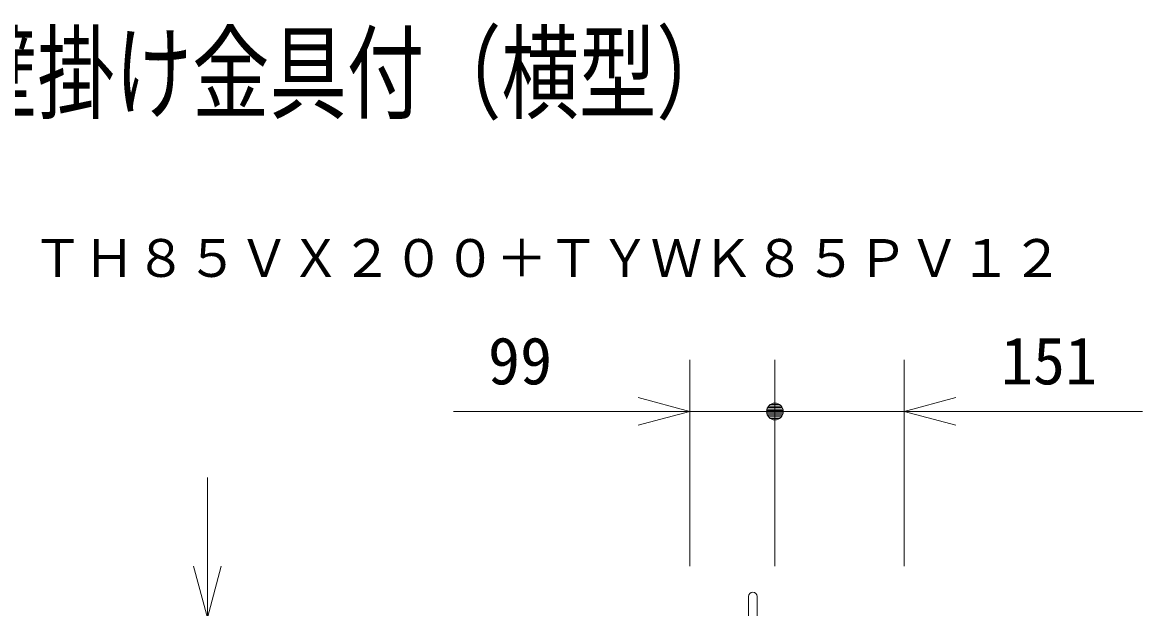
# Model space of a CAD drawing. Units: millimetres, scale not verified. Extents: x -62 to 63, y -57 to 57.
# Drawn here: x 14.94 to 58.39, y 34.08 to 56.8 of the extents above; entities that cross this region are included whole.
import ezdxf
from ezdxf.enums import TextEntityAlignment as Align

# ---------------------------------------------------------------- set-up
doc = ezdxf.new("R2010")
doc.units = ezdxf.units.MM
doc.header["$LTSCALE"] = 0.125
for name, color, linetype, lineweight in [('0-0_0', 7, 'Continuous', 9), ('0-5_GAIKEI', 1, 'Continuous', 18), ('0-6_SUNPO', 3, 'Continuous', 18)]:
    doc.layers.add(name, color=color, linetype=linetype, lineweight=lineweight)
doc.layers.add('0-2_MOJI1', color=7, linetype='Continuous')
doc.layers.add('0-3_TOUROKU', color=7, linetype='Continuous')
doc.styles.add('ＭＳ ゴシック', font='')
doc.styles.get('ＭＳ ゴシック').set_extended_font_data('MS Gothic')

# ---------------------------------------------------------------- blocks, each defined once
blk = doc.blocks.new('_OPEN30')
at = {"layer": '0-0_0'}
blk.add_line((0, 0), (-1, 0), dxfattribs=at)
blk.add_lwpolyline([(-1, 0.26795), (0, 0), (-1, -0.26795)], dxfattribs=at)

msp = doc.modelspace()

# ---------------------------------------------------------------- linework, layer by layer
at = {"layer": '0-5_GAIKEI'}
for p, q in [((43.1085, 34.5453), (43.1085, 33.3121)), ((43.4419, 33.3121), (43.4419, 34.5453))]:
    msp.add_line(p, q, dxfattribs=at)
msp.add_arc((43.2752, 34.5453), 0.1667, 0, 180, dxfattribs=at)
at = {"layer": '0-6_SUNPO'}
for p, q in [((40.8285, 35.7207), (40.8285, 43.7207)), ((44.1285, 35.7207), (44.1285, 43.7207)), ((44.1285, 35.7207), (44.1285, 43.7207)), ((49.1385, 35.7207), (49.1385, 43.7207)), ((38.8285, 41.7207), (31.6619, 41.7207)), ((49.1385, 41.7207), (40.8285, 41.7207)), ((43.8061, 41.7527), (44.4509, 41.7527)), ((43.8179, 41.8127), (44.4392, 41.8127)), ((43.8424, 41.8727), (44.4146, 41.8727)), ((43.8836, 41.9327), (44.3735, 41.9327)), ((43.9526, 41.9927), (44.3045, 41.9927)), ((49.1385, 41.7207), (58.3885, 41.7207)), ((43.8057, 41.6927), (44.4513, 41.6927)), ((43.8167, 41.6327), (44.4404, 41.6327)), ((43.8403, 41.5727), (44.4168, 41.5727)), ((43.8801, 41.5127), (44.377, 41.5127)), ((43.9463, 41.4527), (44.3107, 41.4527)), ((22.1128, 35.7286), (22.1128, 39.1608))]:
    msp.add_line(p, q, dxfattribs=at)
msp.add_circle((44.1285, 41.7207), 0.324, dxfattribs=at)

# ---------------------------------------------------------------- block references
at = {"layer": '0-6_SUNPO', "yscale": 2}
for p, xscale in [((40.8285, 41.7207), 2), ((49.1385, 41.7207), -2)]:
    msp.add_blockref('_OPEN30', p, dxfattribs=dict(at, xscale=xscale))
at = {"layer": '0-6_SUNPO', "xscale": 2, "yscale": 2, "rotation": 270}
msp.add_blockref('_OPEN30', (22.1128, 33.7286), dxfattribs=at)

# ---------------------------------------------------------------- texts
at = {"layer": '0-2_MOJI1', "style": 'ＭＳ ゴシック', "width": 0.75}
msp.add_text('ハイビジョンプラズマディスプレイ壁掛け金具付（横型）', height=2.933, dxfattribs=at).set_placement((-35.4874, 52.4964), align=Align.BOTTOM_LEFT)
at = {"layer": '0-3_TOUROKU', "style": 'ＭＳ ゴシック'}
msp.add_text('ＴＨ８５ＶＸ２００＋ＴＹＷＫ８５ＰＶ１２', height=1.466, dxfattribs=at).set_placement((15.3126, 46.4964), align=Align.BOTTOM_LEFT)
at = {"layer": '0-6_SUNPO', "color": 7, "style": 'ＭＳ ゴシック'}
for s, p in [('99', (32.9952, 42.2207)), ('151', (52.8885, 42.2207))]:
    msp.add_text(s, height=1.833, dxfattribs=at).set_placement(p, align=Align.BOTTOM_LEFT)

doc.saveas('drawing.dxf')
